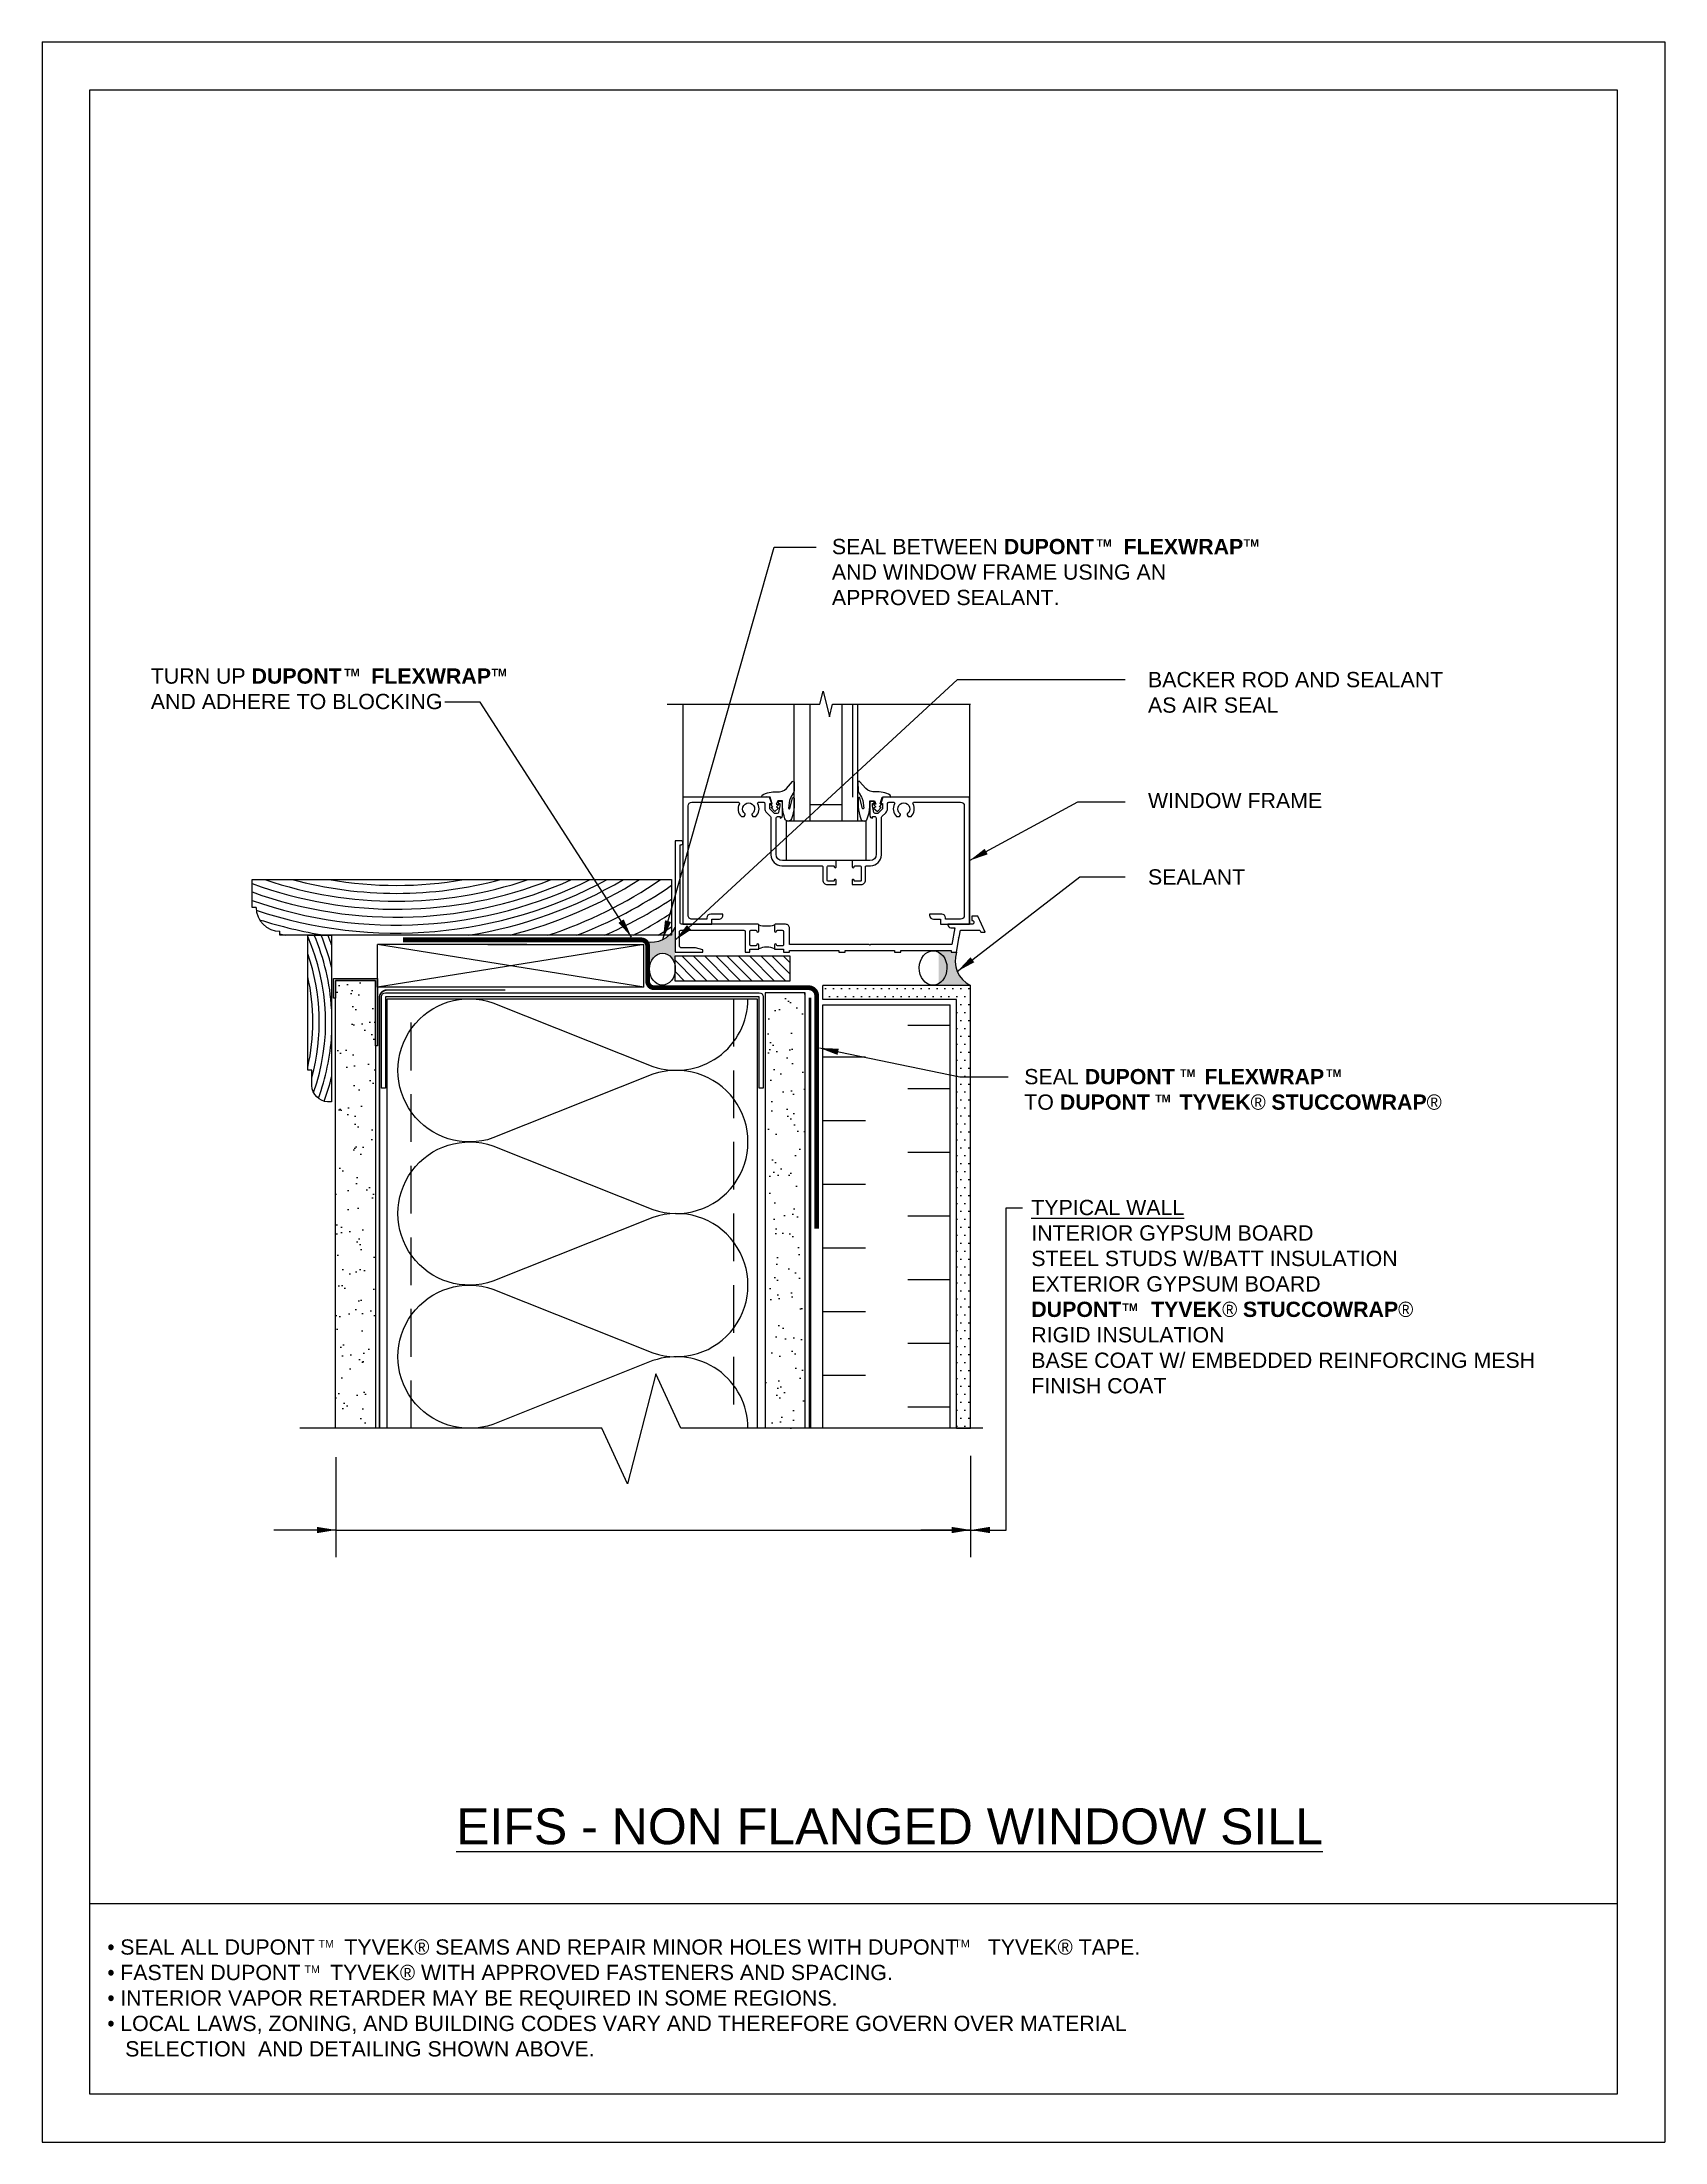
# Model space of a CAD drawing. Extents: x -129 to 26, y 0 to 100.
# Drawn here: x 0 to 25.5, y 0 to 33 of the extents above; entities that cross this region are included whole.
import ezdxf

# ---------------------------------------------------------------- set-up
doc = ezdxf.new("R2010")
doc.units = 0
doc.header["$LTSCALE"] = 1.5
doc.header["$MEASUREMENT"] = 0
for name, pattern in [('CENTER', [2, 1.25, -0.25, 0.25, -0.25]), ('DASHDOT', [1, 0.5, -0.25, 0, -0.25]), ('DASHED', [0.75, 0.5, -0.25]), ('DASHED2', [0.375, 0.25, -0.125])]:
    doc.linetypes.add(name, pattern=pattern)
doc.layers.get('DEFPOINTS').update_dxf_attribs({"linetype": 'CONTINUOUS'})
for name, color, linetype in [('A-ANNO-TXT0', 252, 'CONTINUOUS'), ('A-GLAZING', 252, 'CONTINUOUS'), ('A-GYP_BOARD', 252, 'CONTINUOUS'), ('A-METAL_STUD', 252, 'CONTINUOUS'), ('A-SEALANT', 252, 'CONTINUOUS'), ('A-VAPOR_RETARDER', 252, 'DASHDOT'), ('A-WINDOW_FRAME', 252, 'CONTINUOUS'), ('A-WINDOW_GASKET', 252, 'CONTINUOUS'), ('A-WOOD_FINISH', 252, 'CONTINUOUS'), ('A-WOOD_FRAMING', 252, 'CONTINUOUS'), ('CLADDING', 252, 'CONTINUOUS'), ('DUPONT_FLASHING', 251, 'CENTER'), ('HATCH', 252, 'CONTINUOUS'), ('INSULATION', 40, 'CONTINUOUS'), ('RIGID_INSULATION', 191, 'CONTINUOUS'), ('STRUCTURE', 252, 'CONTINUOUS'), ('TEXT', 7, 'CONTINUOUS'), ('TYVEK', 160, 'DASHED'), ('W', 7, 'CONTINUOUS')]:
    doc.layers.add(name, color=color, linetype=linetype)
doc.styles.add('DETAILS', font='sanss___.ttf', dxfattribs={"height": 1})
doc.dimstyles.new('TYVEKDETAILS', dxfattribs={"dimscale": 6, "dimtxt": 1.5, "dimasz": 0.1, "dimexe": 0.75, "dimexo": 0.75, "dimgap": 0.75, "dimtad": 0, "dimtih": 1, "dimtoh": 1, "dimdec": 4, "dimzin": 0, "dimtxsty": 'DETAILS', "dimcen": 0.0625, "dimazin": 3, "dimtfac": 1, "dimtdec": 4, "dimtofl": 0, "dimtmove": 0, "dimatfit": 3, "dimtolj": 1, "dimtzin": 0})
pattern_1 = [(37.50000000000001, (-1590.036651732906, -571.7336854027149), (-0.01574833952740204, 0.4817059422532897), [0, -0.38, 0, -0.425, 0, -0.40625]), (7.499999999999999, (-1590.036651732906, -571.7336854027149), (0.4424441763169318, 0.7055365163074351), [0, -0.205, 0, -0.3425, 0, -0.13125]), (327.5, (-1590.344151732906, -571.7336854027149), (0.7785354654378738, 0.001414763384241069), [0, -0.125, 0, -0.45, 0, -0.5875]), (317.5, (-1590.344151732906, -571.7336854027149), (0.7515316511430734, 0.2194188912335623), [0, -0.0625, 0, -0.295, 0, -0.3375])]

msp = doc.modelspace()

# ---------------------------------------------------------------- hatches: boundary and pattern name
at = {"layer": 'CLADDING', "linetype": 'CONTINUOUS'}
h = msp.add_hatch(color=7, dxfattribs=at)
edge = h.paths.add_edge_path()
edge.add_line((14.36989965260187, 18.69802100254287), (14.28701264856733, 18.69802100254288))
edge.add_line((14.28701264856733, 18.69802100254288), (14.28701264856733, 18.72397100254284))
edge.add_line((14.28701264856733, 18.72397100254284), (14.00326531355553, 18.72397100254284))
edge.add_line((14.00326531355553, 18.72397100254284), (14.00326531355553, 18.72005993139932))
edge.add_ellipse((14.00073334978758, 18.44999119617005), major_axis=(0.002531963767959616, 0.2700687352292697), ratio=0.8068766317380814, start_angle=180.0000000000001, end_angle=360.00000000000017, ccw=False)
edge.add_line((13.99820138601962, 18.17992246094078), (13.99820138601962, 18.17440020945429))
edge.add_line((13.99820138601962, 18.17440020945429), (14.58877772966068, 18.17440020945429))
edge.add_arc((14.77693088076222, 18.56060674739307), 0.4296010919633401, 161.345252957315, 244.02545640444612, ccw=False)
h = msp.add_hatch(dxfattribs=at)
h.set_pattern_fill('DOTS', color=256, scale=2, style=0)
h.set_pattern_definition([(0, (0, 0), (0.0625, 0.125), [0, -0.125])])
h.paths.add_polyline_path([(14.58877772966068, 18.17440020945429), (12.26939297615947, 18.17440020945429), (12.26939297615947, 17.95367619544582), (14.36805371565219, 17.95367619544581), (14.36805371565219, 11.21525277467836), (14.58877772966068, 11.21525259494273)])
at = {"layer": 'HATCH'}
h = msp.add_hatch(color=7, dxfattribs=at)
h.dxf.hatch_style = 1
edge = h.paths.add_edge_path()
edge.add_arc((9.568546364596962, 19.27822004470316), 0.4245458198617759, 258.9165193884891, 332.7611355818922, ccw=False)
edge.add_arc((9.416221407982, 18.79088211986673), 0.1, 3.979039320256561e-12, 45, ccw=False)
edge.add_line((9.516221407981995, 18.79088211986674), (9.516221407981988, 18.43283461318107))
edge.add_line((9.516221407981988, 18.43283461318107), (9.545384944389923, 18.43283461318107))
edge.add_ellipse((9.747921724855118, 18.43093577883662), major_axis=(0.002353314335508117, 0.2510133178958363), ratio=0.8068766317380814, start_angle=279.5301451632255, end_angle=450.00000000000006, ccw=False)
edge.add_line((9.948052849916515, 18.47062254744711), (9.948052849916508, 18.63897410315907))
edge.add_line((9.948052849916508, 18.63897410315907), (9.94601264856744, 18.69807100254281))
edge.add_line((9.94601264856744, 18.69807100254281), (9.94601264856744, 19.08390494588781))
h = msp.add_hatch(dxfattribs=at)
h.set_pattern_fill('ANSI31', color=256, angle=90, style=0)
h.set_pattern_definition([(135, (-1588.638321380869, -590.7854916859452), (-0.08838834764831845, -0.08838834764831843), [])])
h.paths.add_polyline_path([(11.74942025961329, 18.63897410315906), (11.7512519590118, 18.24341848170729), (9.948052849916508, 18.24341848170729), (9.948052849916508, 18.63897410315906)])
h = msp.add_hatch(color=7, dxfattribs=at)
h.dxf.hatch_style = 1
edge = h.paths.add_edge_path()
edge.add_line((14.36989965260187, 18.69802100254287), (14.28701264856733, 18.69802100254288))
edge.add_line((14.28701264856733, 18.69802100254288), (14.28701264856733, 18.72397100254284))
edge.add_line((14.28701264856733, 18.72397100254284), (14.0890543976397, 18.72397100254284))
edge.add_line((14.0890543976397, 18.72397100254284), (14.0890543976397, 18.72003448882317))
edge.add_ellipse((14.09158636140766, 18.44999119617005), major_axis=(0.002531963767959616, 0.2700687352292697), ratio=0.8068766317380814, start_angle=179.9999999999992, end_angle=361.3314017497875, ccw=False)
edge.add_line((14.08905439763969, 18.17992246094078), (14.0890543976397, 18.17440020945429))
edge.add_line((14.0890543976397, 18.17440020945429), (14.58877772966068, 18.17440020945429))
edge.add_arc((14.77693088076222, 18.56060674739307), 0.4296010919633401, 161.345252957315, 244.02545640444612, ccw=False)
h = msp.add_hatch(dxfattribs=at)
h.set_pattern_fill('AR-SAND', color=256, scale=0.25, style=0)
h.set_pattern_definition(pattern_1)
h.paths.add_polyline_path([(5.238123126165888, 18.25463737293518), (4.613123126165888, 18.25463737293529), (4.613123126165888, 17.97338737293529), (4.613123126165888, 11.21525260544303), (5.238123126165888, 11.21525260544303)])
h = msp.add_hatch(dxfattribs=at)
h.set_pattern_fill('AR-SAND', color=256, scale=0.25, style=0)
h.set_pattern_definition(pattern_1)
h.paths.add_polyline_path([(11.98812312616566, 15.61029920531934), (11.98348854233588, 15.60341640873759), (11.97124564815546, 15.63312527104216), (11.9191197583432, 15.63312527104216), (11.89911506821501, 15.60341640873759), (11.8868710669815, 15.63312527104216), (11.83474639957809, 15.63312527104216), (11.81473396469939, 15.60341640873747), (11.80249217757161, 15.63312527104239), (11.7503652960627, 15.63312527104239), (11.73035286118376, 15.60341640873781), (11.71811107405576, 15.63312527104239), (11.66598419254684, 15.63312527104239), (11.64597175766814, 15.6034164087377), (11.6337299705399, 15.63312527104227), (11.58160308903145, 15.63312527104227), (11.56159065415251, 15.60341640873759), (11.54934886702428, 15.63312527104239), (11.49722198551582, 15.63312527104239), (11.47720955063666, 15.60341640873781), (11.46496776350865, 15.63312527104239), (11.4128408820002, 15.63312527104239), (11.39282844712103, 15.60341640873781), (11.38058665999326, 15.63312527104239), (11.36312312616589, 15.6331252710425), (11.36312312616589, 11.21525260544303), (11.98812312616589, 11.21525260544303)])
h.paths.add_polyline_path([(11.98812312616589, 18.05900260544394), (11.36312312616589, 18.05900260544394), (11.36312312616589, 15.77849575444083), (11.37281570993083, 15.77849575444094), (11.39284370591032, 15.80815884037833), (11.4050666305002, 15.77849575444083), (11.45719681344669, 15.77849575444083), (11.47722480942595, 15.8081588403781), (11.48944773401583, 15.77849575444083), (11.54157791696231, 15.77849575444083), (11.56160591294157, 15.8081588403781), (11.57382883753145, 15.77849575444083), (11.62595902047748, 15.77849575444083), (11.64598701645697, 15.80815884037833), (11.65820994104685, 15.77849575444071), (11.71034012399311, 15.7784957544406), (11.73036811997282, 15.80815884037844), (11.74259104456293, 15.77849575444071), (11.79471370153693, 15.77849575444071), (11.81473396469916, 15.80815884037844), (11.8269590999828, 15.77849575444071), (11.87908707223529, 15.7784957544406), (11.89911506821478, 15.80815884037833), (11.91133909815177, 15.77849575444071), (11.96346827917365, 15.77849575444071), (11.98812312616566, 15.81502568609932)])

# ---------------------------------------------------------------- linework, layer by layer
at = {"layer": 'A-ANNO-TXT0'}
msp.add_lwpolyline([(9.821507648567433, 22.59714081540858), (12.22149764856732, 22.59714081540858), (12.27151764856745, 22.79712081540856), (12.37149764856741, 22.39714081540853), (12.42149764856737, 22.59714081540858), (14.58877772966068, 22.59714081540858)], dxfattribs=at)
at = {"layer": 'A-GLAZING'}
for p, q in [((11.82006603603264, 20.76051600254289), (11.82006603603264, 22.5971308154086)), ((12.07006603603264, 20.76051600254289), (12.07006603603264, 22.5971308154086)), ((12.57006603603264, 20.76051600254289), (12.57006603603264, 22.5971308154086)), ((12.82006603603264, 20.76051600254289), (12.82006603603264, 22.5971308154086))]:
    msp.add_line(p, q, dxfattribs=at)
at = {"layer": 'A-GYP_BOARD', "elevation": 2.979996827461446e-09}
msp.add_lwpolyline([(5.238123126165888, 17.22338737293529), (5.238123126165888, 18.25463737293529), (4.613123126165888, 18.25463737293529), (4.613123126165888, 17.97338737293529), (4.581873126165888, 17.97338737293529), (4.581873126165888, 18.28588737293529), (5.269373126165888, 18.28588737293529), (5.269373126165888, 17.22338737293529)], close=True, dxfattribs=at)
for points in [[(4.613123126165888, 11.21525260544303), (4.613123126165888, 18.25463737293506), (5.238123126165888, 18.25463737293506), (5.238123126165888, 11.21525260544303)], [(11.98812312616589, 11.21525260544303), (11.98812312616589, 18.05900260544394), (11.36312312616589, 18.05900260544394), (11.36312312616589, 11.21525260544303)]]:
    msp.add_lwpolyline(points, dxfattribs=at)
at = {"layer": 'A-METAL_STUD', "elevation": 2.979996827461446e-09}
msp.add_lwpolyline([(11.26937312616589, 16.55900260544394), (11.26937312616566, 17.99650260544394), (5.394373126165888, 17.99650260544371), (5.394373126165888, 16.55900260544394), (5.331873126165888, 16.55900260544394), (5.331873126165888, 17.99650260544394, -0.414213562373095), (5.394373126165888, 18.05900260544394), (11.26937312616589, 18.05900260544394, -0.414213562373095), (11.33187312616589, 17.99650260544394), (11.33187312616589, 16.55900260544394)], format="xyb", close=True, dxfattribs=at)
msp.add_lwpolyline([(5.425623126165888, 11.21525260544303), (5.425623126165888, 17.96525260544371), (11.23812312616589, 17.96525260544371), (11.23812312616589, 11.21525260544303)], dxfattribs=at)
at = {"layer": 'A-METAL_STUD', "linetype": 'DASHED', "elevation": 2.979996827461446e-09}
msp.add_lwpolyline([(5.800623126165888, 11.21525260544303), (5.800623126165888, 17.96525260544371), (10.86312312616589, 17.96525260544371), (10.86312312616589, 11.21525260544303)], dxfattribs=at)
at = {"layer": 'A-SEALANT'}
for centre, radius, start, end in [((11.38520508851462, 19.58863589238149), 0.4796878163871012, 254.8951551123981, 285.1048448876019), ((11.38580036436048, 18.47480894157263), 0.3019352373051956, 65.66792380673742, 114.332076193166)]:
    msp.add_arc(centre, radius, start, end, dxfattribs=at)
at = {"layer": 'A-VAPOR_RETARDER', "linetype": 'DASHED2', "const_width": 0.025, "elevation": 2.979996827461446e-09}
msp.add_lwpolyline([(7.278753393687808, 18.10338167452508), (5.425623126165888, 18.10338167452508, 0.414213562373095), (5.300623126165888, 17.97838167452508), (5.300623126165661, 11.22838167452417)], format="xyb", dxfattribs=at)
at = {"layer": 'A-WINDOW_FRAME'}
for p, q in [((10.07100764856733, 22.59714081540858), (10.07100764856733, 19.13551600254289)), ((12.7327055173385, 22.59714081540858), (12.7327055173385, 21.13552100254287)), ((14.57100764856733, 22.59714081540858), (14.57100764856733, 19.13551600254289)), ((12.57006603603264, 21.01051600254289), (12.07006603603264, 21.01051600254289))]:
    msp.add_line(p, q, dxfattribs=at)
for points in [[(12.47900764856746, 20.12552100254288), (12.46900764856747, 20.13552100254287), (11.63350764856733, 20.13552100254287, -0.4142135623730963), (11.53350764856742, 20.2355210025429), (11.53350764856742, 20.80702100254291, -0.4142135623730941), (11.5535076485674, 20.82702100254289), (11.59550764856732, 20.82702100254289), (11.59550764856732, 20.80502100254284, 0.4142135623730984), (11.63351264856743, 20.84302600254284), (11.63351264856743, 21.04502100254285, 0.414213562373108), (11.61351264856745, 21.06502100254284), (11.58451264856745, 21.06502100254284, 0.414213562373095), (11.56451264856747, 21.04502100254285), (11.56451264856747, 21.03302100254291), (11.59351264856747, 21.03302100254291), (11.59351264856747, 20.9950210025429), (11.57107560058222, 20.89286276872656, -0.3541185725306732), (11.55151264856732, 20.87702100254285), (11.50956264856751, 20.87702100254285), (11.44288497903773, 20.94364333301314, -0.198912367379654), (11.43556264856744, 20.96132100254283), (11.43556264856744, 21.03302100254291), (11.46456264856744, 21.03302100254291), (11.42853234553723, 21.13552100254287), (10.07101264856743, 21.13552100254287), (10.07101264856743, 19.13552100254287), (10.52601264856736, 19.13552100254287), (10.52601264856736, 19.21552100254291), (10.63401264856753, 19.21552100254291, 0.4142135623731034), (10.69601264856743, 19.27752100254281), (10.69601264856743, 19.29552100254284), (10.50601264856738, 19.29552100254284, 0.414213562373095), (10.44601264856743, 19.2355210025429), (10.44601264856743, 19.21552100254291), (10.21101264856753, 19.21552100254291, -0.4142135623730908), (10.15101264856736, 19.27552100254286), (10.15101264856736, 20.99552100254289, -0.4142135623731036), (10.21101264856753, 21.05552100254283), (10.93878281110671, 21.05552100254283, -0.5680984128594625), (10.95637522596718, 21.02600748902933, 0.3397540095737803), (10.98826513203841, 20.82752100254288), (11.0322306162646, 20.82752100254288), (11.04925128616657, 20.8570016675917, 0.3865446749097419), (11.04639309083706, 20.87014636615845, -3.127286275187371), (11.15663220629773, 20.87014636615845, 0.3865446749096684), (11.15377401096845, 20.8570016675917), (11.17079468087019, 20.82752100254288), (11.21476016509638, 20.82752100254288, 0.3397540095737777), (11.24665007116761, 21.02600748902933, -0.5680984128594625), (11.26424248602831, 21.05552100254283), (11.33556264856753, 21.05552100254283, -0.4142135623731341), (11.35556264856751, 21.03552100254285), (11.35556264856751, 20.96132100558827, 0.1990202627215713), (11.38634726601055, 20.88704397689219), (11.4461779777476, 20.82726292158918, -0.1990202627215655), (11.45350764856749, 20.80957791475669), (11.45350764856749, 20.22552100254291, 0.414213562373095), (11.62350764856734, 20.05552100254283), (12.24800764856747, 20.05552100254283, -0.4142135623731015), (12.26800764856745, 20.03552100254285), (12.26800764856745, 19.83052100254281, 0.4142135623731173), (12.33800764856738, 19.76052100254287), (12.47900764856746, 19.76052100254287), (12.47900764856746, 19.8260210025428, 0.9999999999999999), (12.44800764856751, 19.8260210025428), (12.44800764856751, 19.82552100254281, -0.4142135623730862), (12.43300764856741, 19.81052100254283), (12.35300764856748, 19.81052100254283, -0.4142135623731037), (12.33800764856738, 19.82552100254281), (12.33800764856738, 20.04052100254285, -0.414213562373095), (12.35300764856748, 20.05552100254283), (12.43301174720347, 20.05552100254283, -0.4190234982698032), (12.44800973148068, 20.0402751009035, 1.008230869162925), (12.47900764856746, 20.04002100254286), (12.47900764856746, 20.12552100254288)], [(12.72900764856746, 20.12552100254288), (12.72900764856746, 20.04002100254286, 0.9999999999999999), (12.76000764856741, 20.04002100254286), (12.76000764856741, 20.04052100254285, -0.414213562373095), (12.77500764856751, 20.05552100254283), (12.85500764856744, 20.05552100254283, -0.4142135623730693), (12.87000764856731, 20.04052100254285), (12.87000764856754, 19.82552100254281, -0.414213562373095), (12.85500764856744, 19.81052100254283), (12.77500354993145, 19.81052100254283, -0.4190234982697423), (12.76000556565401, 19.82576690418216, 1.008230869162796), (12.72900764856746, 19.8260210025428), (12.72900764856746, 19.76052100254287), (12.87001264856741, 19.76052100254287, 0.4142135623731173), (12.94001264856735, 19.83052100254281), (12.94001264856735, 20.04052100254285, -0.4142135623730864), (12.95501264856745, 20.05552100254283), (13.01851264856742, 20.05552100254283, 0.4142135623730858), (13.1885126485675, 20.22552100254291), (13.1885126485675, 20.80957791475669, -0.1990202627215653), (13.19584231938717, 20.82726292158918), (13.25567303112445, 20.88704397689219, 0.1990202627215716), (13.28645764856748, 20.96132100558827), (13.28645764856748, 21.03552100254285, -0.414213562373082), (13.30645764856746, 21.05552100254283), (13.37777781110668, 21.05552100254283, -0.5680984128616718), (13.39537022596738, 21.02600748902933, 0.3397540095737931), (13.42726013203838, 20.82752100254288), (13.47122561626458, 20.82752100254288), (13.48824628616654, 20.8570016675917, 0.3865446749096253), (13.48538809083703, 20.87014636615845, -3.127286275187395), (13.59562720629771, 20.87014636615845, 0.386544674909742), (13.59276901096842, 20.8570016675917), (13.60978968087016, 20.82752100254288), (13.65375516509658, 20.82752100254288, 0.3397540095737929), (13.68564507116758, 21.02600748902933, -0.5680984128595217), (13.70323748602829, 21.05552100254283), (14.43101264856733, 21.05552100254283, -0.414213562373095), (14.49101264856751, 20.99552100254289), (14.49101264856751, 19.27552100254286, -0.414213562373095), (14.43101264856733, 19.21552100254291), (14.19600764856733, 19.21552100254291), (14.19600764856733, 19.2355210025429, 0.414213562373095), (14.13600764856739, 19.29552100254284), (13.94600764856733, 19.29552100254284), (13.94600764856733, 19.27752100254281, 0.414213562373095), (14.00800764856746, 19.21552100254291), (14.1160076485674, 19.21552100254291), (14.1160076485674, 19.13552100254287), (14.57100764856733, 19.13552100254287), (14.57100764856733, 21.13552100254287), (13.21348795159776, 21.13552100254287), (13.17745764856733, 21.03302100254291), (13.20645764856732, 21.03302100254291), (13.20645764856732, 20.96132100254283, -0.198912367379654), (13.19913531809703, 20.94364333301314), (13.13245764856748, 20.87702100254285), (13.09050764856744, 20.87702100254285, -0.3541185725306731), (13.07094469655277, 20.89286276872656), (13.04850764856752, 20.9950210025429), (13.04850764856752, 21.03302100254291), (13.07750764856752, 21.03302100254291), (13.07750764856752, 21.04502100254285, 0.414213562373095), (13.05750764856754, 21.06502100254284), (13.02850764856754, 21.06502100254284, 0.414213562373095), (13.00850764856733, 21.04502100254285), (13.00850764856733, 20.84302600254284, 0.414213562373095), (13.04651264856744, 20.80502100254284), (13.04651264856744, 20.82702100254289), (13.08851264856736, 20.82702100254289, -0.414213562373095), (13.10851264856734, 20.80702100254291), (13.10851264856734, 20.2355210025429, -0.414213562373095), (13.00851264856743, 20.13552100254287), (12.73900764856745, 20.13552100254287), (12.72900764856746, 20.12552100254288)], [(11.26020508851462, 19.12552100254288), (11.25020508851463, 19.13552100254287), (10.04601264856734, 19.13552100254287, -0.4142135623731099), (10.02601264856736, 19.15552100254286), (10.02601264856736, 20.38607100254285), (10.04001264856748, 20.38607100254285, 0.9999999999999999), (10.04001264856748, 20.44807100254286), (9.946012648567432, 20.44807100254286), (9.946012648567432, 18.69807100254286), (10.38351264856743, 18.69807100254286), (10.38351264856743, 18.73658697243218), (10.26601264856737, 18.76807100254291), (10.03601264856735, 18.76807100254291, -0.414213562373095), (10.01601264856737, 18.78807100254289), (10.01601264856737, 19.02152100254284, -0.4142135623731341), (10.03601264856735, 19.04152100254282), (11.02920508851463, 19.04152100254294, -0.414213562373108), (11.04920508851461, 19.02152100254295), (11.04920508851461, 18.69807100254286), (11.11920508851455, 18.69807100254286), (11.11920508851455, 18.74652100254298), (11.26020508851462, 18.74652100254298), (11.26020508851462, 18.81202100254291, 0.9999999999999999), (11.22920508851445, 18.81202100254291), (11.22920508851445, 18.81152100254292, -0.414213562373095), (11.21420508851457, 18.79652100254293), (11.13920508851453, 18.79652100254293, -0.414213562373095), (11.11920508851455, 18.81652100254291), (11.11920508851455, 19.02152100254295, -0.414213562373108), (11.13920508851453, 19.04152100254294), (11.21420508851457, 19.04152100254294, -0.414213562373095), (11.22920508851445, 19.02652100254295), (11.22920508851445, 19.02602100254296, 0.9999999999999999), (11.26020508851462, 19.02602100254296), (11.26020508851462, 19.12552100254288)], [(11.51020508851462, 19.125521002543), (11.51020508851462, 19.02602100254296, 0.9999999999999999), (11.54120508851457, 19.02602100254296), (11.54120508851457, 19.02652100254295, -0.414213562373095), (11.55620508851445, 19.04152100254294), (11.63120508851449, 19.04152100254294, -0.4142135623730689), (11.65120508851447, 19.02152100254295), (11.65120508851447, 18.81652100254291, -0.414213562373095), (11.63120508851449, 18.79652100254293), (11.55620508851445, 18.79652100254293, -0.414213562373095), (11.54120508851457, 18.81152100254292), (11.54120508851457, 18.81202100254291, 0.9999999999999999), (11.51020508851462, 18.81202100254291), (11.51020508851462, 18.74652100254298), (11.65120508851447, 18.74652100254298), (11.65120508851447, 18.69802100254287), (11.74520508851452, 18.69802100254287), (11.74520508851452, 18.72397100254284), (12.52020508851439, 18.72397100254284), (12.52020508851439, 18.69802100254287), (12.62020508851452, 18.69802100254287), (12.62020508851452, 18.72397100254284), (13.39520508851439, 18.72397100254284), (13.39520508851439, 18.69802100254287), (13.49520508851452, 18.69802100254287), (13.49520508851452, 18.72397100254284), (14.28701264856733, 18.72397100254284), (14.28701264856733, 18.69802100254287), (14.36989965260187, 18.69802100254287), (14.40758345406272, 18.9117364606625), (14.39947185830925, 18.92332101996919), (14.41105641761607, 18.93143261572266), (14.43046797047515, 19.04152100254294), (14.73747941431503, 19.04152100254294), (14.75205152863219, 19.01027100254294), (14.82101264856743, 19.01027100254294), (14.70431915711407, 19.26052100254287), (14.61060956467264, 19.26052100254287), (14.61060956467264, 19.19752100254289, -0.9999999999999999), (14.61060956467264, 19.13552100254299), (14.23301264856724, 19.13552100254299), (14.23301264856724, 19.12706003346034, 0.414213562373095), (14.27801264856731, 19.08206003346038), (14.34216599388043, 19.08206003346038), (14.29559997242046, 18.81797100254289), (13.01770508851456, 18.81797100254289), (13.00770508851457, 18.8079710025429), (12.99770508851458, 18.81797100254289), (11.74520508851452, 18.81797100254289), (11.74520508851452, 19.07352100254298, 0.4142135623731076), (11.68320508851463, 19.13552100254299), (11.52020508851461, 19.13552100254299), (11.51020508851462, 19.125521002543)]]:
    msp.add_lwpolyline(points, format="xyb", dxfattribs=at)
at = {"layer": 'A-WINDOW_GASKET'}
for points in [[(11.44657744017883, 21.02151397437842), (11.47339396671765, 21.0263882749764), (11.43926384259663, 21.13362287265818), (11.37831719193656, 21.13849717153676), (11.30276232157763, 21.13551600254289), (11.31285286313602, 21.16652554516406, -0.1257100272134179), (11.54484426515802, 21.21826787275779, 0.2260837189018228), (11.69842982558981, 21.26798573140184), (11.79398513524944, 21.37892634956222, -0.6449762263124317), (11.81991942726751, 21.36718500708855), (11.81833969023961, 21.23794807145919, -0.1518691569180708), (11.80198691364313, 21.19351291710996), (11.76348372534795, 21.13358713784146, 0.02934546717884474), (11.74608883614502, 21.08170449464876), (11.72885854656153, 20.95991048481176, 0.6538117075652882), (11.74909935746433, 20.9529237478464), (11.79319110468674, 21.11817266533637, -0.8886355728344962), (11.81833969023961, 21.11611123443697), (11.81833969023961, 20.9818656140443, -0.06420464893641442), (11.77590722833003, 20.793249357337, -0.6896355001773956), (11.67329849794197, 20.793249357337, -0.07035608683589237), (11.63206603603254, 20.9818656140443), (11.63206603603254, 21.07756842437789), (11.55871927805589, 21.07756842437789), (11.53677848323861, 21.02395112467741), (11.57578434115209, 21.01907682579872), (11.54165421495992, 20.98251957647176), (11.5733464752912, 20.96058522721955), (11.51239982256021, 20.90696792923825), (11.45632890362168, 20.97277097699509), (11.48070756429985, 20.98251957647176)], [(13.19355463188646, 21.02151397437842), (13.16673810534741, 21.0263882749764), (13.20086822946865, 21.13362287265818), (13.26181488012872, 21.13849717153676), (13.33736975048743, 21.13551600254289), (13.32727920892904, 21.16652554516406, 0.1257100272134179), (13.09528780690704, 21.21826787275779, -0.2260837189018228), (12.94170224647547, 21.26798573140184), (12.84614693681584, 21.37892634956222, 0.6449762263124317), (12.82021264479755, 21.36718500708855), (12.82179238182567, 21.23794807145919, 0.1518691569180708), (12.83814515842192, 21.19351291710996), (12.8766483467171, 21.13358713784146, -0.02934546717884474), (12.89404323592004, 21.08170449464876), (12.91127352550353, 20.95991048481176, -0.6538117075652882), (12.89103271460073, 20.9529237478464), (12.84694096737854, 21.11817266533637, 0.8886355728344962), (12.82179238182567, 21.11611123443697), (12.82179238182567, 20.9818656140443, 0.06420464893641442), (12.86422484373503, 20.793249357337, 0.6896355001773956), (12.96683357412309, 20.793249357337, 0.07035608683589237), (13.00806603603252, 20.9818656140443), (13.00806603603252, 21.07756842437789), (13.08141279400917, 21.07756842437789), (13.10335358882668, 21.02395112467741), (13.0643477309132, 21.01907682579872), (13.09847785710514, 20.98251957647176), (13.06678559677385, 20.96058522721955), (13.12773224950485, 20.90696792923825), (13.18380316844338, 20.97277097699509), (13.15942450776521, 20.98251957647176)]]:
    msp.add_lwpolyline(points, format="xyb", close=True, dxfattribs=at)
msp.add_lwpolyline([(11.69600764856733, 20.13551600254289), (11.69600764856733, 20.76051600254289), (12.94600764856733, 20.76051600254289), (12.94600764856733, 20.13551600254289)], close=True, dxfattribs=at)
at = {"layer": 'A-WOOD_FINISH'}
for p, q in [((3.301689650218364, 19.40045269040015, 2.979996827461446e-09), (3.301689650218364, 19.83795269040015, 2.979996827461446e-09)), ((3.301689650218357, 19.83795269040015, 2.979996827461446e-09), (9.891495613127972, 19.83795269040015, 2.979996827461446e-09)), ((9.89149561312798, 19.83795269040015, 2.979996827461486e-09), (9.89149561312798, 18.96295269040014, 2.979996827461486e-09)), ((3.364189650218364, 19.40045269040015, 2.979996827461446e-09), (3.301689650218364, 19.40045269040015, 2.979996827461446e-09)), ((3.739189650218364, 18.96295269040015, 2.979996827461446e-09), (3.739189650218364, 19.02545269040015, 2.979996827461446e-09)), ((9.89149561312798, 18.96295269040014, 2.97999682746138e-09), (3.739189650218364, 18.96295269040015, 2.979996827461689e-09))]:
    msp.add_line(p, q, dxfattribs=at)
at = {"layer": 'A-WOOD_FINISH', "elevation": 2.979996827461658e-09}
msp.add_lwpolyline([(4.238123126165888, 16.84425218833456), (4.175623126165888, 16.84425218833456), (4.175623126165888, 18.96295269040015), (4.550623126165888, 18.96295269040015), (4.550623126165888, 16.34425218833456), (4.488123126166116, 16.34425218833456, -0.3691612827404433), (4.238123126165888, 16.59976262684977)], format="xyb", close=True, dxfattribs=at)
at = {"layer": 'A-WOOD_FINISH'}
msp.add_arc((3.739189650218364, 19.40045269040015, 2.979996827461446e-09), 0.375, 180, 270, dxfattribs=at)
at = {"layer": 'A-WOOD_FRAMING'}
for p, q in [((9.453496557549471, 18.14859944336084, 2.979996827461446e-09), (5.269373126165888, 18.81526544336084, 2.979996827461446e-09)), ((9.453496557549471, 18.81526544336083, 2.979996827461446e-09), (5.269373126165888, 18.14859944336084, 2.979996827461446e-09)), ((5.269373126165888, 18.14859944336084, 2.979996827461446e-09), (5.269373126165888, 18.81526544336084, 2.979996827461446e-09)), ((7.615194426320642, 18.81526544336084, 2.979996827461446e-09), (5.269373126165888, 18.81526544336084, 2.979996827461446e-09)), ((7.005786563572897, 18.81526544336084, 2.979996827461446e-09), (9.453496557549471, 18.81526544336083, 2.979996827461446e-09)), ((9.453496557549471, 18.14859944336084, 2.979996827461446e-09), (9.453496557549471, 18.81526544336084, 2.979996827461446e-09)), ((9.453496557549478, 18.14859944336084, 2.979996827461446e-09), (5.269373126165888, 18.14859944336084, 2.979996827461446e-09))]:
    msp.add_line(p, q, dxfattribs=at)
at = {"layer": 'A-WOOD_FRAMING', "linetype": 'CONTINUOUS'}
for p, q in [((11.04335630874563, 18.63897410315906), (11.74942025961329, 18.63897410315906)), ((14.36805371565219, 11.21525261607968, 2.979996827461446e-09), (14.58877772966068, 11.21525243634405, 2.979996827461446e-09))]:
    msp.add_line(p, q, dxfattribs=at)
at = {"layer": 'A-WOOD_FRAMING'}
msp.add_lwpolyline([(11.74942025961329, 18.63897410315906), (11.7512519590118, 18.24341848170729), (9.948052849916508, 18.24341848170729), (9.948052849916508, 18.63897410315906), (11.74942025961329, 18.63897410315906)], dxfattribs=at)
at = {"layer": 'A-WOOD_FRAMING', "linetype": 'CONTINUOUS'}
msp.add_arc((9.568546364596955, 19.27822004470316, 5.959993654922893e-09), 0.4245458198617753, 258.916519388488, 332.7611355818905, dxfattribs=at)
for centre, major_axis in [((9.747921724855118, 18.43093577883662), (0.002353314335508117, 0.2510133178958363)), ((14.00073334978758, 18.44999119617005), (0.002531963767959616, 0.2700687352292697))]:
    msp.add_ellipse(centre, major_axis=major_axis, ratio=0.8068766317380814, dxfattribs=at)
at = {"layer": 'CLADDING', "linetype": 'CONTINUOUS'}
for p, q in [((14.00326531355553, 18.72005993139932), (14.00326531355553, 18.72397100254284)), ((14.0890543976397, 18.72003448882317), (14.0890543976397, 18.72397100254284)), ((13.99820138601962, 18.17992246094078), (13.99820138601961, 18.1744002094543, 2.979996827456828e-09)), ((14.0890543976397, 18.17440020945429), (14.0890543976397, 18.17992246094078))]:
    msp.add_line(p, q, dxfattribs=at)
at = {"layer": 'CLADDING'}
for p, q in [((14.58877772966068, 18.17440020945429, 2.979996827461555e-09), (12.26939297615947, 18.17440020945429, 2.979996827461592e-09)), ((12.26939297615947, 17.95367619544581, 8.939990482384247e-09), (12.26939297615947, 18.17440020945429, 6.386226954988105e-09)), ((14.58877772966068, 11.21525243634405, 2.979996827461446e-09), (14.58877772966068, 18.17440020945429, 2.979996827461461e-09)), ((14.3680537156522, 17.95367619544581, 3.445153405871523e-09), (12.26939297615947, 17.95367619544581, 3.663155213780155e-09)), ((14.36805371565219, 11.21525261607968, 2.979996827461445e-09), (14.3680537156522, 17.95367619544581, 3.043203301295069e-09))]:
    msp.add_line(p, q, dxfattribs=at)
at = {"layer": 'CLADDING', "linetype": 'CONTINUOUS'}
msp.add_arc((14.77693088076222, 18.56060674739307), 0.42960109196334, 161.345252957315, 244.0254564044461, dxfattribs=at)
at = {"layer": 'DEFPOINTS'}
for p, q in [((-5.329070518200751e-15, 33), (0, -3.552713678800501e-15)), ((-5.329070518200751e-15, 33), (25.5, 33)), ((25.5, 33), (25.5, -3.552713678800501e-15)), ((0, -3.552713678800501e-15), (25.5, -3.552713678800501e-15))]:
    msp.add_line(p, q, dxfattribs=at)
at = {"layer": 'DUPONT_FLASHING', "linetype": 'CONTINUOUS', "const_width": 0.075}
for points, elevation in [([(5.670449933196295, 18.89088211986673), (9.416221407981986, 18.89088211986673, -0.4142135623731034), (9.516221407981988, 18.79088211986673)], 5.959993654922893e-09), ([(9.516221407981995, 18.79088211986673), (9.516221407981988, 18.23860175212469, 0.4142135623731034), (9.616221407981989, 18.13860175212469)], 5.959993654922893e-09), ([(11.53232682024699, 18.13860175212469), (12.0463731169265, 18.13860175212469, -0.414213562373095), (12.1713731169265, 18.01360175212469), (12.17137311692662, 14.35082715005089)], 2.979996827461446e-09)]:
    msp.add_lwpolyline(points, format="xyb", dxfattribs=dict(at, elevation=elevation))
at = {"layer": 'DUPONT_FLASHING', "linetype": 'CONTINUOUS', "const_width": 0.075, "elevation": 5.959993654922893e-09}
msp.add_lwpolyline([(9.616221407981989, 18.13860175212469), (12.0463731169265, 18.13860175212469)], dxfattribs=at)
at = {"layer": 'HATCH'}
for centre, radius, start, end in [((5.570176655025307, 25.93508648895422), 6.563203388961483, 249.7793045413103, 291.7224717331371), ((5.570176655025307, 25.93508648895422), 6.688203388961483, 250.1732391619297, 294.2691026655028), ((5.570176655025307, 25.93508648895422), 6.813203388961483, 250.5517974739432, 296.5044480675072), ((5.570176655025307, 25.93508648895422), 6.938203388961483, 251.4841262207235, 298.5048120983438), ((5.570176655025307, 25.93508648895422), 6.438203388961483, 251.2667580161294, 288.7332419838711), ((5.570176655025307, 25.93508648895422), 6.313203388961483, 254.9666400720964, 285.0333599279036), ((5.570176655025307, 25.93508648895422), 6.188203388961483, 260.1581648072414, 279.8418351927585), ((5.570176655025307, 25.93508648895422), 7.063203388961483, 279.2106696252168, 300.3193618233158), ((5.613616442103194, 25.80830494828742), 7.063203388961483, 284.2672180600683, 302.29854242272), ((5.734855250999772, 25.6698281242923), 7.063203388961483, 288.2769885160411, 304.3435178646557), ((5.873414182763781, 25.55731592588463), 7.063203388961483, 290.9933259443439, 304.6718290913316), ((6.029292211807615, 25.44480372747707), 7.063203388961483, 293.4089149702322, 303.148179607963), ((5.570176655025307, 25.93508648895422), 7.063203388961483, 252.2543160591513, 260.7893303747832), ((6.029292211807629, 25.22750632816436), 7.063203388961483, 297.510262791058, 303.1481796079626), ((5.570176655025307, 25.93508648895422), 7.188203388961483, 255.2429409226544, 255.9162538145394), ((1.102325381893102, 17.60105908511247), 3.354474069430244, 340.6940180447538, 23.62632124875584), ((1.102325381893102, 17.60105908511247), 3.454474069430244, 3.426703007874711, 23.21861478717552), ((1.102325381893102, 17.60105908511247), 3.554474069430244, 14.0394742175043, 22.52888322320686), ((1.102325381893102, 17.60105908511247), 3.654474069430244, 19.33783527494335, 21.8800524587503), ((6.029292211807636, 25.01020892885164), 7.063203388961483, 301.1114990069395, 303.1481796079626), ((1.102325381893102, 17.60105908511247), 3.254474069430244, 344.4794211757238, 19.20806389789326), ((1.102325381893102, 17.60105908511247), 3.154474069430244, 346.9735942298818, 13.02640577011818), ((1.102325381893102, 17.60105908511247), 3.454474069430244, 339.6954893922622, 356.5732969921253), ((1.102325381893102, 17.60105908511247), 3.554474069430244, 339.4855651988893, 345.9605257824957)]:
    msp.add_arc(centre, radius, start, end, dxfattribs=at)
at = {"layer": 'INSULATION', "elevation": 2.979996827461446e-09}
msp.add_lwpolyline([(11.0919975511397, 11.21525260544303, 0.5155500965721037), (9.598998166772404, 12.27836193806348), (7.084996935509267, 11.27714327282257, -1.404370499403762), (7.084996935511995, 13.40336193806223), (9.598998166771949, 12.40214327282257, 1.404370499398822), (9.598998166771949, 14.52836193806371), (7.084996935508357, 13.5271432728228, -1.404370499403763), (7.084996935511313, 15.65336193806246), (9.59899816677104, 14.6521432728228, 1.404370499398822), (9.598998166771949, 16.77836193806371), (7.084996935508357, 15.7771432728228, -1.404370499403762), (7.084996935511313, 17.90336193806246), (9.59899816677104, 16.9021432728228, 0.5155500965725927), (11.09199755113902, 17.96525260544371)], format="xyb", dxfattribs=at)
at = {"layer": 'RIGID_INSULATION', "linetype": 'CONTINUOUS'}
for p, q in [((12.26939297615948, 11.21525432501975, 2.979996827461446e-09), (12.26939297615947, 17.87005829218023, 2.979996827461446e-09)), ((12.26939297615947, 17.87005829218023, 2.979996827461446e-09), (14.26939297615949, 17.87005829218023, 2.979996827461446e-09)), ((14.26939297615947, 11.21525269641915, 2.979996827461446e-09), (14.26939297615949, 17.87005829218023, 2.979996827461446e-09)), ((13.60272630949279, 17.55285267885347, 2.979996827461446e-09), (14.26939297615946, 17.55285267885347, 2.979996827461446e-09)), ((12.26939297615945, 17.05285267885345, 2.979996827461446e-09), (12.93605964282613, 17.05285267885347, 2.979996827461446e-09)), ((13.60272630949279, 16.55285267885347, 2.979996827461446e-09), (14.26939297615946, 16.55285267885347, 2.979996827461446e-09)), ((12.26939297615945, 16.05285267885345, 2.979996827461446e-09), (12.93605964282613, 16.05285267885347, 2.979996827461446e-09)), ((13.60272630949279, 15.55285267885347, 2.979996827461446e-09), (14.26939297615946, 15.55285267885347, 2.979996827461446e-09)), ((12.26939297615945, 15.05285267885345, 2.979996827461446e-09), (12.93605964282614, 15.05285267885347, 2.979996827461446e-09)), ((13.60272630949279, 14.55285267885347, 2.979996827461446e-09), (14.26939297615947, 14.55285267885347, 2.979996827461446e-09)), ((12.26939297615945, 14.05285267885345, 2.979996827461446e-09), (12.93605964282614, 14.05285267885347, 2.979996827461446e-09)), ((13.60272630949279, 13.55285267885347, 2.979996827461446e-09), (14.26939297615947, 13.55285267885347, 2.979996827461446e-09)), ((12.26939297615945, 13.05285267885345, 2.979996827461446e-09), (12.93605964282614, 13.05285267885347, 2.979996827461446e-09)), ((13.60272630949279, 12.55285267885347, 2.979996827461446e-09), (14.26939297615947, 12.55285267885347, 2.979996827461446e-09)), ((12.26939297615945, 12.05285267885345, 2.979996827461446e-09), (12.93605964282614, 12.05285267885347, 2.979996827461446e-09)), ((13.60272630949279, 11.55285267885347, 2.979996827461446e-09), (14.26939297615947, 11.55285267885347, 2.979996827461446e-09))]:
    msp.add_line(p, q, dxfattribs=at)
at = {"layer": 'STRUCTURE', "elevation": 2.979996827461446e-09}
msp.add_lwpolyline([(14.78354454708094, 11.21525243634405), (10.03852679073796, 11.21525630021343), (9.643238405387876, 12.07191419214048), (9.199403505882628, 10.34145387084435), (8.796367236824096, 11.21525260544301), (4.049442393927023, 11.21525260544304)], dxfattribs=at)
at = {"layer": 'TEXT'}
for p, q in [((15.14646530647158, 9.616905773220982, 2.979996827461447e-09), (15.14646530647158, 14.67930229404343, 6.961696768095583e-09)), ((15.14646530647158, 14.67930229404343, 6.961696768095583e-09), (15.40526964072775, 14.67930229404343, 9.196694388691668e-09)), ((4.619963141510155, 9.191318481175358, 2.979996827461446e-09), (4.619963141510127, 10.7605273915006, 2.979996827461446e-09)), ((14.59270346635847, 9.191318481175351, 5.95999365492288e-09), (14.59270346635844, 10.7806052367521, 5.95999365492288e-09)), ((4.619963141510155, 9.616904952690696, 2.979996827461446e-09), (14.64281954761706, 9.616904952690687, 2.296225683153665e-09))]:
    msp.add_line(p, q, dxfattribs=at)
at = {"layer": 'TYVEK', "color": 23, "const_width": 0.04}
msp.add_lwpolyline([(12.06510167451926, 11.21525260544303), (12.06510373435961, 17.98305781896287)], dxfattribs=at)
at = {"layer": 'W', "color": 7}
msp.add_line((0.7499999999999973, 3.749999999999996), (24.75, 3.749999999999996), dxfattribs=at)
at = {"layer": 'W'}
msp.add_lwpolyline([(0.749999999999992, 32.25), (24.75, 32.25), (24.75, 0.7499999999999964), (0.749999999999992, 0.7499999999999964)], close=True, dxfattribs=at)

# ---------------------------------------------------------------- texts
at = {"layer": 'TEXT', "attachment_point": 1, "style": 'DETAILS'}
for s, insert, char_height, width in [('SEAL BETWEEN{\\fSansSerif|b1|i0|c2|p2; DUPONT     FLEXWRAP\\P}AND WINDOW FRAME USING AN APPROVED SEALANT.', (12.41048527291424, 25.19113285629037, -1.489998413730723e-09), 0.239999999976, 6.989247686134968), ('TURN UP {\\fSansSerif|b1|i0|c2|p2;DUPONT}     {\\fSansSerif|b1|i0|c2|p2;FLEXWRAP\\fArial|b0|i0|c0|p32;\\H0.8125x; }AND ADHERE TO BLOCKING', (1.709431048691059, 23.15657676592063), 0.239999999976, 5.894507608624446), ('BACKER ROD AND SEALANT \\PAS AIR SEAL', (17.37661135706412, 23.10066986477374, 8.195021075487254e-09), 0.239999976, 8.659857075784474), ('WINDOW FRAME', (17.37661135706412, 21.20027512212748), 0.2399976, 8.659771343190851), ('SEALANT', (17.37661135706411, 19.99975576830793, 8.19502107548739e-09), 0.239999976, 8.659857075784474), ('SEAL{\\fSansSerif|b1|i0|c2|p2; DUPONT     FLEXWRAP\\P}TO{\\fSansSerif|b1|i0|c2|p2; DUPONT     TYVEK\\fSymbol|b0|i0|c2|p18;â \\fSansSerif|b1|i0|c2|p2;STUCCOWRAP\\fSymbol|b0|i0|c2|p18;â}', (15.43288616464786, 16.86149247256022, 8.195021075479766e-09), 0.239999999976, 8.659857940904283), ('{\\fArial|b0|i0|c0|p34;\\LTYPICAL WALL\\P}INTERIOR GYPSUM BOARD\\PSTEEL STUDS W/BATT INSULATION\\PEXTERIOR GYPSUM BOARD\\P{\\fSansSerif|b1|i0|c2|p2;DUPONT     TYVEK\\fSymbol|b0|i0|c2|p18;â \\fSansSerif|b1|i0|c2|p2;STUCCOWRAP\\fSymbol|b0|i0|c2|p18;â}\\PRIGID INSULATION\\PBASE COAT W/ EMBEDDED REINFORCING MESH FINISH COAT', (15.54359407878165, 14.80506574095488, 2.979996827461446e-09), 0.239999999999976, 8.659857941769403), ('{\\LEIFS - NON FLANGED WINDOW SILL}', (6.506205059628769, 5.241864854094766), 0.5625, 16.10729924090008), ('{\\fSymbol|b0|i0|c2|p18;· }SEAL ALL DUPONT     TYVEK{\\fSymbol|b0|i0|c2|p18;â} SEAMS AND REPAIR MINOR HOLES WITH DUPONT     TYVEK{\\fSymbol|b0|i0|c2|p18;â} TAPE.\\P{\\fSymbol|b0|i0|c2|p18;· }FASTEN DUPONT     TYVEK{\\fSymbol|b0|i0|c2|p18;â} WITH APPROVED FASTENERS AND SPACING.\\P{\\fSymbol|b0|i0|c2|p18;· }INTERIOR VAPOR RETARDER MAY BE REQUIRED IN SOME REGIONS.\\P{\\fSymbol|b0|i0|c2|p18;· }LOCAL LAWS, ZONING, AND BUILDING CODES VARY AND THEREFORE GOVERN OVER MATERIAL \\P   SELECTION  AND DETAILING SHOWN ABOVE.', (1.027317918761946, 3.184143837017426), 0.24, 18.02029689555062), ('TM', (4.344773299482404, 3.176043111052294), 0.12, 8.310000000000002), ('TM', (14.33469141423441, 3.180446590015378), 0.12, 8.310000000000002), ('TM', (4.12415096805374, 2.7744800883866), 0.12, 8.310000000000002)]:
    msp.add_mtext(s, dxfattribs=dict(at, insert=insert, char_height=char_height, width=width))
at = {"layer": 'TEXT', "attachment_point": 4, "style": 'DETAILS'}
for insert, char_height in [((16.56658580258414, 25.12701992152605, -1.489998413730723e-09), 0.119999999988), ((18.88038254941942, 25.12701992152605, -1.489998413730723e-09), 0.119999999988), ((4.747776358939028, 23.0924638311563), 0.119999999988), ((7.061573105774308, 23.0924638311563), 0.119999999988), ((17.88077476540412, 16.79737953779589, -1.489998413730723e-09), 0.119999999988), ((20.1753458442605, 16.79737953779589, -1.489998413730723e-09), 0.119999999988), ((17.48983218303159, 16.40001603289237, -1.489998413730723e-09), 0.119999999988), ((16.97447743714834, 13.11855725088154, 2.979996827461446e-09), 0.119999999999988)]:
    msp.add_mtext('{\\fSansSerif|b1|i0|c2|p2;TM}', dxfattribs=dict(at, insert=insert, char_height=char_height))

# ---------------------------------------------------------------- leaders
at = {"layer": 'TEXT'}
for points in [[(9.753580888570227, 18.89611877789017, -4.469995241192172e-09), (11.50513397106871, 25.06111645694352, -4.469995241192172e-09), (12.16357018679283, 25.05999921136232, -4.469995241192172e-09)], [(9.946012648567432, 18.88336708273517, 2.234997620596085e-09), (14.38246491047633, 22.98121119419667, 2.234997620596085e-09), (17.01948328030811, 22.9815976381835, 2.234997620596085e-09)], [(9.260909522532643, 18.93397681221037), (6.885426163067876, 22.62530010221467), (6.330640737699099, 22.62530010221467)], [(14.57100764856733, 20.13552100254287, 2.979996827461486e-09), (16.27622260005175, 21.06007858195967, 2.979996827461486e-09), (17.0194832803081, 21.06007858195967, 2.979996827461486e-09)], [(14.38056514678914, 18.39492239946582), (16.30611880876634, 19.88074813117891), (17.01948328030809, 19.88074813117891)], [(12.21503147349958, 17.19199570292861), (14.41851954553636, 16.73843371918296), (15.18118114907928, 16.73843371918296)], [(4.619963141510155, 9.616904952690696, 2.979996827461446e-09), (3.64191243664375, 9.616904952690696, 2.979996827461446e-09)], [(14.59270346559207, 9.616904952690685, 2.979996827461446e-09), (13.80549384144815, 9.616904952690685, 2.979996827461446e-09)], [(14.59270346635846, 9.616904952690687, 2.979996827461446e-09), (15.14646530647158, 9.616905773220982, 2.979996827461446e-09)]]:
    msp.add_leader(points, dimstyle='TYVEKDETAILS', override={"dimscale": 3, "dimfxl": 3}, dxfattribs=at)

doc.saveas('drawing.dxf')
